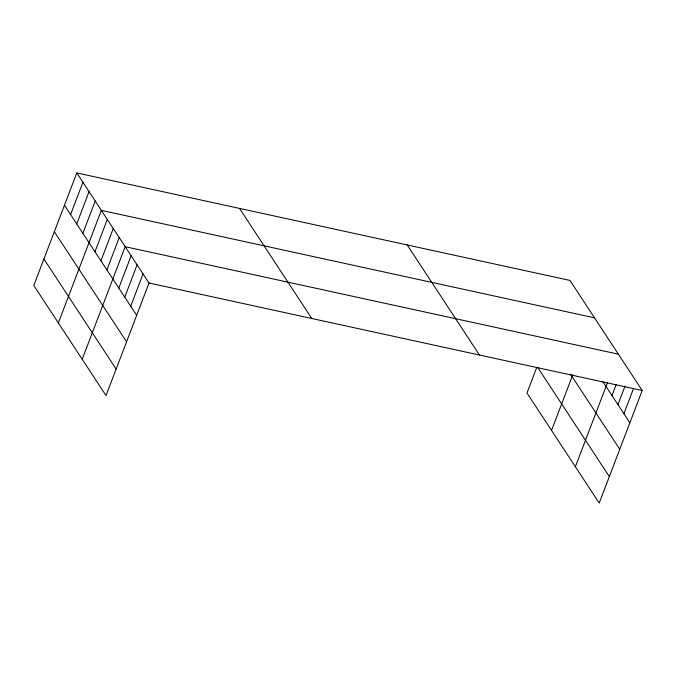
<?xml version="1.0" encoding="UTF-8"?>
<svg xmlns="http://www.w3.org/2000/svg" width="676" height="676" viewBox="0 0 676 676"><rect width="100%" height="100%" fill="white"/><g stroke="black" fill="none" stroke-linecap="round" stroke-linejoin="round"><path stroke-width="1.01" d="M76.785 172.938L33.8 285.5L106.031 395.57L149.016 283.007L76.785 172.938L569.969 280.43L642.2 390.5L599.215 503.062L526.984 392.993L536.744 367.448M70.591 214.588L82.92 182.3M76.734 223.95L89.063 191.654M82.869 233.305L95.206 201.009M58.356 322.925L101.341 210.363L594.525 317.855M94.97 251.742L107.298 219.446M100.927 260.818L113.264 228.522M106.884 269.901L119.221 237.606M82.193 359.252L125.178 246.689L618.363 354.173M118.807 288.06L131.136 255.765M124.764 297.144L137.093 264.848M130.721 306.22L143.059 273.924M551.548 430.418L572.8 374.741M575.377 466.736L607.53 382.557M611.991 395.553L616.098 384.788M617.948 404.628L625.047 386.038M623.906 413.712L633.623 388.269M149.016 283.007L642.2 390.5M602.781 381.517L629.871 422.796M570.409 374.082L619.757 449.278M537.657 367.355L609.33 476.572M407.222 244.957L479.445 355.027M239.532 208.411L311.763 318.48M64.448 205.234L136.679 315.303M54.333 231.724L126.564 341.794M43.915 259.018L116.145 369.079"/></g></svg>
